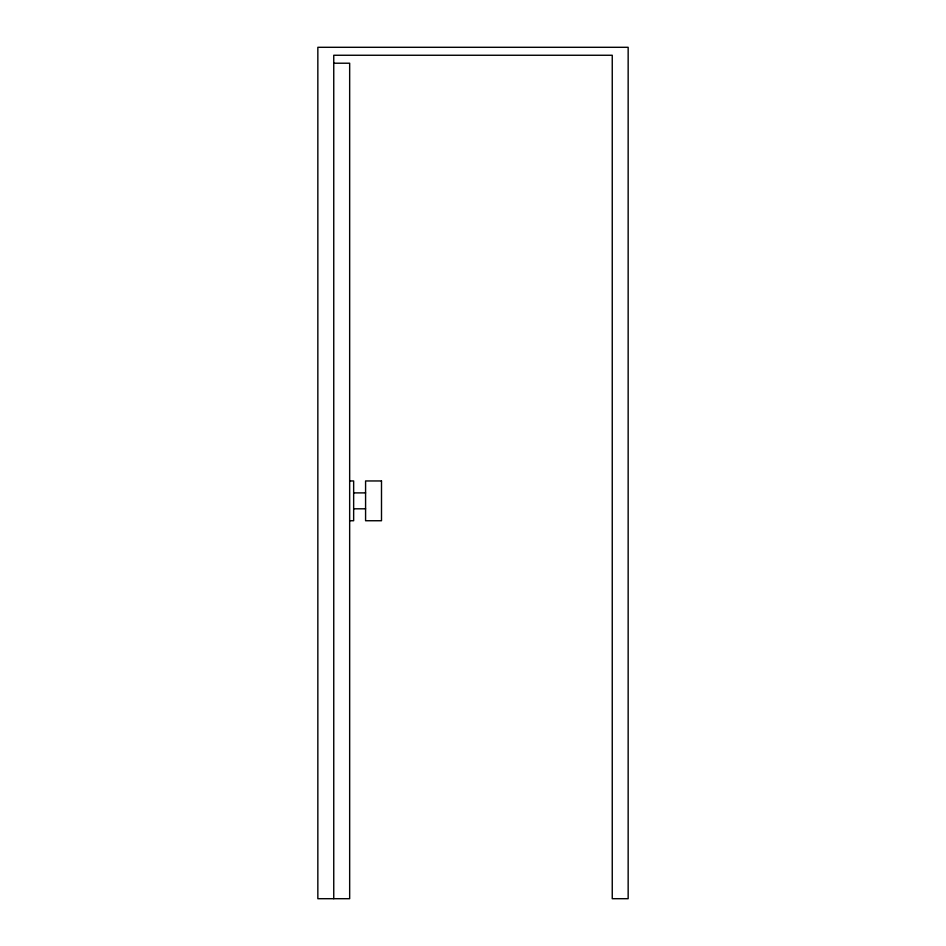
<?xml version="1.0" encoding="UTF-8"?>
<svg xmlns="http://www.w3.org/2000/svg" width="946" height="946" viewBox="0 0 946 946"><rect width="100%" height="100%" fill="white"/><g stroke="black" fill="none" stroke-linecap="round" stroke-linejoin="round"><path stroke-width="1.42" d="M333.749 63.216L349.665 63.216L349.665 898.7L317.844 898.7L317.844 47.3L628.156 47.3L628.156 898.7L612.251 898.7L612.251 55.258L333.749 55.258L333.749 898.7M349.665 480.958L353.65 480.958L353.65 520.738L349.665 520.738M353.65 492.89L365.582 492.89M353.65 508.806L365.582 508.806M381.498 480.958L365.582 480.958L365.582 520.738L381.498 520.738L381.498 480.958"/></g></svg>
